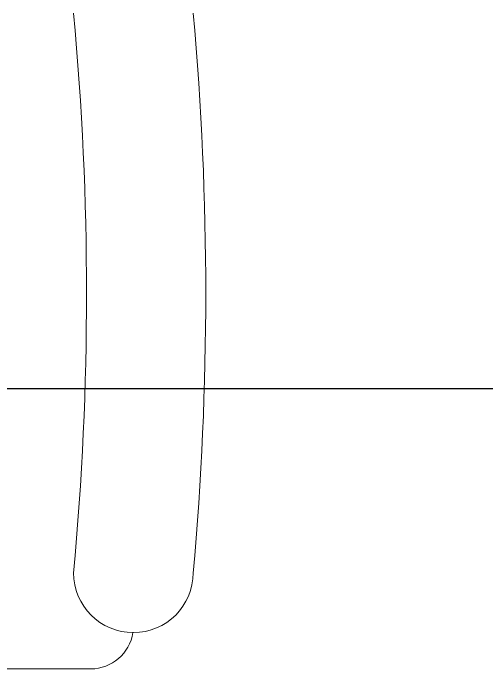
# Model space of a CAD drawing. Extents: x -178977 to 231842, y -29287 to 19916.
# Drawn here: x 20027 to 20305, y 3083.1 to 3467.9 of the extents above; entities that cross this region are included whole.
import ezdxf

# ---------------------------------------------------------------- set-up
doc = ezdxf.new("R2010")
doc.units = 0
doc.header["$LTSCALE"] = 0.25
doc.linetypes.add('DASHDOT', pattern=[25.4, 12.7, -6.35, 0, -6.35])
doc.layers.add('01-First Floor-FUR$0$FALSE CEILING', color=251, linetype='Continuous')
doc.layers.add('01-First Floor-FUR$0$LOADING', color=253, linetype='Continuous', lineweight=5)
doc.layers.add('E-LITE-CLNG-CNDT', color=6, linetype='DASHDOT', lineweight=35)

# ---------------------------------------------------------------- blocks, each defined once
blk = doc.blocks.new('01-First Floor-FUR$0$GF21018-P')
at = {"color": 0}
blk.add_line((0.2204937210156821, 0.4756307261486727), (0.2204937210156821, 0.0674977280054634), dxfattribs=at)
for centre, radius, start, end in [((-4.0174444003e-06, 1.846735474002139), 1.776735474005004, 264.6945553321505, 275.3052680112835), ((0.1640881380565453, 0.0424977280054613), 0.0351139560901341, 270.0000000000001, 90), ((0.1954937210156835, 0.0674977280054634), 0.025, 278.5279241468623, 360), ((-3.2405935642e-06, 1.831363171438854), 1.831363171441721, 264.8532206013883, 275.1469821681523)]:
    blk.add_arc(centre, radius, start, end, dxfattribs=at)
blk = doc.blocks.new('01-First Floor-FUR')
at = {"layer": '01-First Floor-FUR$0$FALSE CEILING', "linetype": 'Continuous'}
blk.add_line((19215.56364585491, 3247.622068907379), (23215.46588301923, 3247.622068907379), dxfattribs=at)
at = {"layer": '01-First Floor-FUR$0$LOADING', "extrusion": (7.774263848676225e-06, 2.240207019314477e-05, 0.9999999997188542), "xscale": -1000, "yscale": 1000.000000000001, "zscale": 1000, "rotation": 90.00141075505213}
blk.add_blockref('01-First Floor-FUR$0$GF21018-P', (20140.04120000765, 3303.572733360861, 0.1338352047059847), dxfattribs=at)

msp = doc.modelspace()

# ---------------------------------------------------------------- block references
at = {"layer": 'E-LITE-CLNG-CNDT'}
msp.add_blockref('01-First Floor-FUR', (0, 0), dxfattribs=at)

doc.saveas('drawing.dxf')
